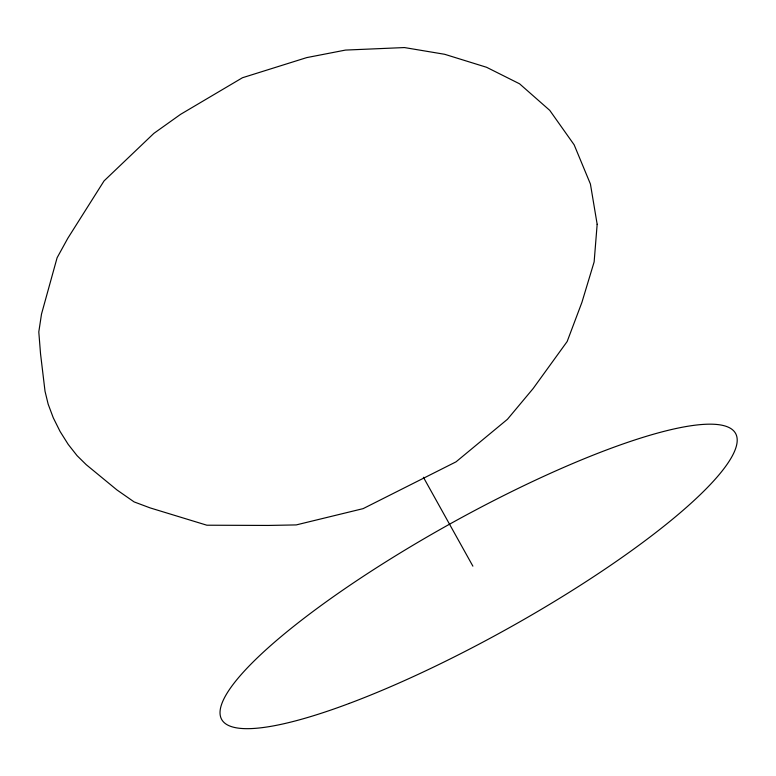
<?xml version="1.0" encoding="UTF-8"?>
<svg xmlns="http://www.w3.org/2000/svg" width="776" height="776" viewBox="0 0 776 776"><rect width="100%" height="100%" fill="white"/><g stroke="black" fill="none" stroke-linecap="round" stroke-linejoin="round"><path stroke-width="1.16" d="M423.405 477.269L472.885 566.16M597.161 224.283L594.135 261.91L581.903 302.407L567.159 341.518L533.141 388.534L507.446 419.292L456.045 461.836L363.12 508.639L296.248 524.915L268.292 525.439L206.852 525.207L150.166 507.911L134.112 501.907L116.924 489.928L86.214 464.669L77.057 455.648L68.181 444.357L60.092 431.485L53.282 417.818L48.151 404.131L45.027 391.259L40.527 353.71L38.8 331.934L41.506 314.076L57.104 257.748L67.774 238.339L104.062 180.905L153.861 133.385L180.566 114.353L242.471 77.736L306.714 57.608L345.495 50.081L404.422 47.559L444.667 54.291L486.571 67.279L519.571 83.808L549.747 110.357L574.153 144.821L590.42 184.028L597.161 224.283M349.287 703.415A294.085 59.771 -29.1 0 0 737.2 440.186A294.085 59.771 -29.1 0 0 349.316 585.676A294.085 59.771 -29.1 0 0 349.287 703.415"/></g></svg>
